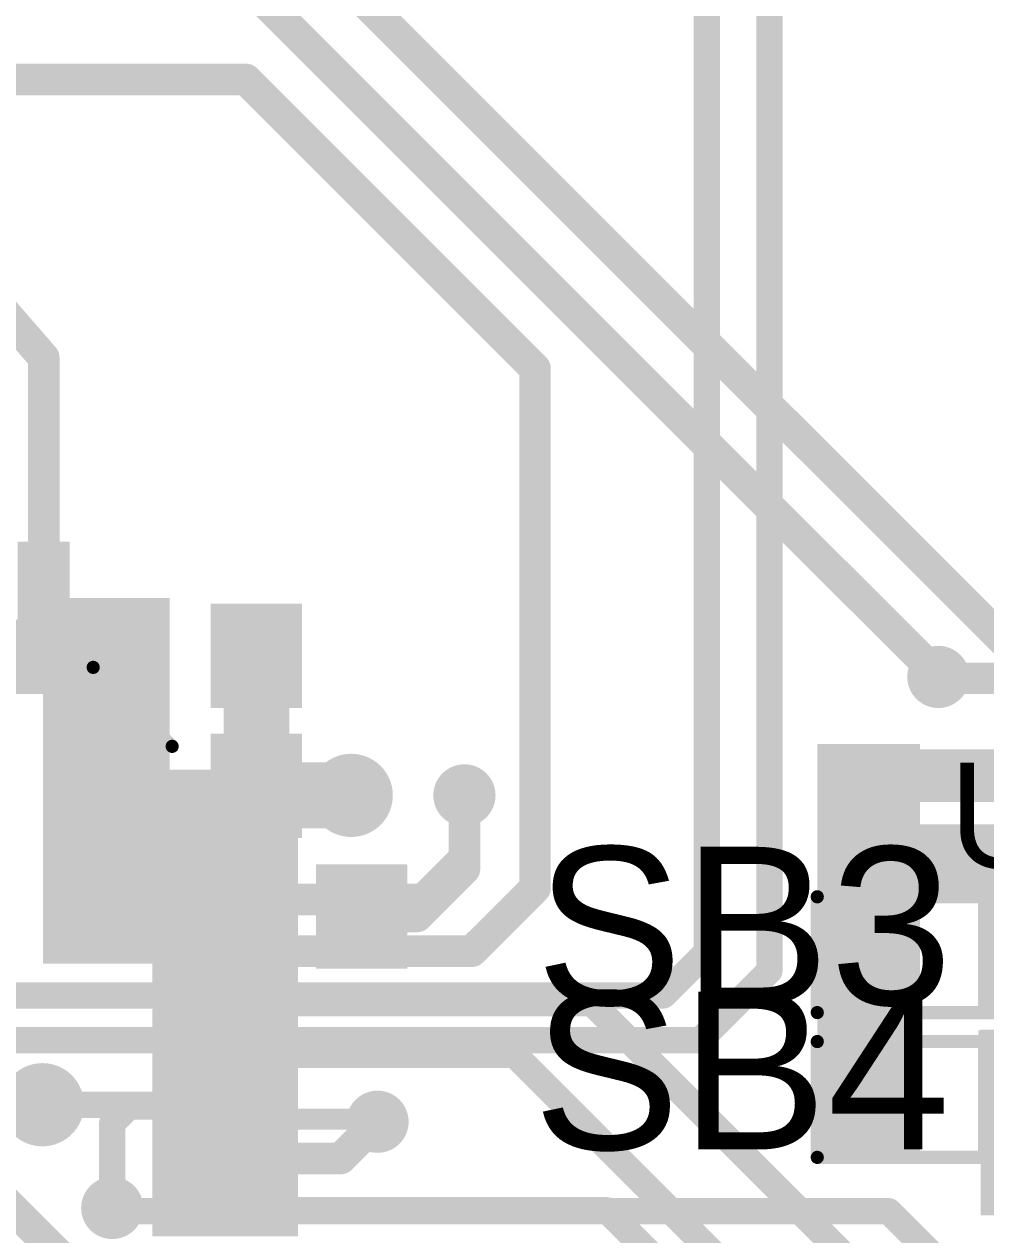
# Model space of a CAD drawing. Header units: millimetres. Extents: x -1.41 to 1.35, y -0.13 to 2.68.
# Drawn here: x 0.2348 to 0.6, y 1.2056 to 1.6655 of the extents above; entities that cross this region are included whole.
import ezdxf

# ---------------------------------------------------------------- set-up
doc = ezdxf.new("R2010")
doc.units = ezdxf.units.MM
doc.header["$MEASUREMENT"] = 0
for name, color, linetype in [('BottomLayer', 5, 'Continuous'), ('BottomPaste', 16, 'Continuous'), ('BottomSolder', 6, 'Continuous'), ('Mechanical2', 216, 'Continuous'), ('TopLayer', 1, 'Continuous'), ('TopOverlay', 2, 'Continuous'), ('TopPaste', 8, 'Continuous'), ('TopSolder', 216, 'Continuous'), ('ViaHoleLayer', 16, 'Continuous')]:
    doc.layers.add(name, color=color, linetype=linetype)
doc.styles.add('Arial', font='', dxfattribs={"height": 0.2})
doc.styles.get('Arial').set_extended_font_data('Arial')

# ---------------------------------------------------------------- blocks, each defined once
blk = doc.blocks.new('LQFP_100_6')
at = {"layer": 'TopLayer'}
for points in [[(0.230315, 0.28149605), (0.230315, 0.32874015), (0.242126, 0.32874015), (0.242126, 0.28149605)], [(0.28149605, 0.242126), (0.32874015, 0.242126), (0.32874015, 0.230315), (0.28149605, 0.230315)], [(0.28149605, 0.2224409), (0.32874015, 0.2224409), (0.32874015, 0.2106299), (0.28149605, 0.2106299)], [(0.28149605, 0.2027558), (0.32874015, 0.2027558), (0.32874015, 0.1909448), (0.28149605, 0.1909448)], [(0.28149605, 0.1830708), (0.32874015, 0.1830708), (0.32874015, 0.1712598), (0.28149605, 0.1712598)], [(0.28149605, 0.1633858), (0.32874015, 0.1633858), (0.32874015, 0.1515748), (0.28149605, 0.1515748)], [(0.28149605, 0.1437008), (0.32874015, 0.1437008), (0.32874015, 0.1318898), (0.28149605, 0.1318898)], [(0.28149605, 0.1240157), (0.32874015, 0.1240157), (0.32874015, 0.1122047), (0.28149605, 0.1122047)], [(0.28149605, 0.1043307), (0.32874015, 0.1043307), (0.32874015, 0.0925197), (0.28149605, 0.0925197)], [(0.28149605, 0.0846456), (0.32874015, 0.0846456), (0.32874015, 0.0728346), (0.28149605, 0.0728346)]]:
    blk.add_hatch(color=1, dxfattribs=at).paths.add_polyline_path(points)
at = {"layer": 'TopPaste'}
for points in [[(0.230315, 0.28149605), (0.230315, 0.32874015), (0.242126, 0.32874015), (0.242126, 0.28149605)], [(0.28149605, 0.242126), (0.32874015, 0.242126), (0.32874015, 0.230315), (0.28149605, 0.230315)], [(0.28149605, 0.2224409), (0.32874015, 0.2224409), (0.32874015, 0.2106299), (0.28149605, 0.2106299)], [(0.28149605, 0.2027558), (0.32874015, 0.2027558), (0.32874015, 0.1909448), (0.28149605, 0.1909448)], [(0.28149605, 0.1830708), (0.32874015, 0.1830708), (0.32874015, 0.1712598), (0.28149605, 0.1712598)], [(0.28149605, 0.1633858), (0.32874015, 0.1633858), (0.32874015, 0.1515748), (0.28149605, 0.1515748)], [(0.28149605, 0.1437008), (0.32874015, 0.1437008), (0.32874015, 0.1318898), (0.28149605, 0.1318898)], [(0.28149605, 0.1240157), (0.32874015, 0.1240157), (0.32874015, 0.1122047), (0.28149605, 0.1122047)], [(0.28149605, 0.1043307), (0.32874015, 0.1043307), (0.32874015, 0.0925197), (0.28149605, 0.0925197)], [(0.28149605, 0.0846456), (0.32874015, 0.0846456), (0.32874015, 0.0728346), (0.28149605, 0.0728346)]]:
    blk.add_hatch(color=8, dxfattribs=at).paths.add_polyline_path(points)
at = {"layer": 'TopSolder'}
for points in [[(0.226315, 0.27749605), (0.226315, 0.33274015), (0.246126, 0.33274015), (0.246126, 0.27749605)], [(0.27749605, 0.246126), (0.33274015, 0.246126), (0.33274015, 0.226315), (0.27749605, 0.226315)], [(0.27749605, 0.2264409), (0.33274015, 0.2264409), (0.33274015, 0.2066299), (0.27749605, 0.2066299)], [(0.27749605, 0.2067558), (0.33274015, 0.2067558), (0.33274015, 0.1869448), (0.27749605, 0.1869448)], [(0.27749605, 0.1870708), (0.33274015, 0.1870708), (0.33274015, 0.1672598), (0.27749605, 0.1672598)], [(0.27749605, 0.1673858), (0.33274015, 0.1673858), (0.33274015, 0.1475748), (0.27749605, 0.1475748)], [(0.27749605, 0.1477008), (0.33274015, 0.1477008), (0.33274015, 0.1278898), (0.27749605, 0.1278898)], [(0.27749605, 0.1280157), (0.33274015, 0.1280157), (0.33274015, 0.1082047), (0.27749605, 0.1082047)], [(0.27749605, 0.1083307), (0.33274015, 0.1083307), (0.33274015, 0.0885197), (0.27749605, 0.0885197)], [(0.27749605, 0.0886456), (0.33274015, 0.0886456), (0.33274015, 0.0688346), (0.27749605, 0.0688346)]]:
    blk.add_hatch(color=216, dxfattribs=at).paths.add_polyline_path(points)
at = {"layer": 'TopOverlay', "const_width": 0.005}
blk.add_lwpolyline([(0.255, 0.285), (0.285, 0.255)], dxfattribs=at)
at = {"layer": 'TopOverlay', "const_width": 0.0025}
for points in [[(0.25375, 0.285, 1), (0.25625, 0.285, 1)], [(0.28375, 0.255, 1), (0.28625, 0.255, 1)]]:
    blk.add_lwpolyline(points, format="xyb", close=True, dxfattribs=at)
blk = doc.blocks.new('S______B______22')
at = {"layer": 'TopLayer'}
for points in [[(-0.045, -0.0175), (-0.045, 0.0175), (-0.015, 0.0175), (-0.015, -0.0175)], [(0.015, -0.0175), (0.015, 0.0175), (0.045, 0.0175), (0.045, -0.0175)]]:
    blk.add_hatch(color=1, dxfattribs=at).paths.add_polyline_path(points)
at = {"layer": 'TopPaste'}
for points in [[(-0.045, -0.0175), (-0.045, 0.0175), (-0.015, 0.0175), (-0.015, -0.0175)], [(0.015, -0.0175), (0.015, 0.0175), (0.045, 0.0175), (0.045, -0.0175)]]:
    blk.add_hatch(color=8, dxfattribs=at).paths.add_polyline_path(points)
at = {"layer": 'TopSolder'}
for points in [[(-0.049, -0.0215), (-0.049, 0.0215), (-0.011, 0.0215), (-0.011, -0.0215)], [(0.011, -0.0215), (0.011, 0.0215), (0.049, 0.0215), (0.049, -0.0215)]]:
    blk.add_hatch(color=216, dxfattribs=at).paths.add_polyline_path(points)
at = {"layer": 'TopOverlay', "const_width": 0.005}
for points in [[(0.05, 0.022), (-0.05, 0.022)], [(-0.05, 0.022), (-0.05, -0.022)], [(0.05, 0.022), (0.05, -0.022)], [(0.05, -0.022), (-0.05, -0.022)]]:
    blk.add_lwpolyline(points, dxfattribs=at)
at = {"layer": 'TopOverlay', "const_width": 0.0025}
for points in [[(-0.05125, 0.022, 1), (-0.04875, 0.022, 1)], [(-0.05125, 0.022, 1), (-0.04875, 0.022, 1)], [(0.04875, 0.022, 1), (0.05125, 0.022, 1)], [(0.04875, 0.022, 1), (0.05125, 0.022, 1)], [(-0.05125, -0.022, 1), (-0.04875, -0.022, 1)], [(-0.05125, -0.022, 1), (-0.04875, -0.022, 1)], [(0.04875, -0.022, 1), (0.05125, -0.022, 1)], [(0.04875, -0.022, 1), (0.05125, -0.022, 1)]]:
    blk.add_lwpolyline(points, format="xyb", close=True, dxfattribs=at)
blk = doc.blocks.new('S______B______23')
at = {"layer": 'TopLayer'}
for points in [[(-0.045, -0.0175), (-0.045, 0.0175), (-0.015, 0.0175), (-0.015, -0.0175)], [(0.015, -0.0175), (0.015, 0.0175), (0.045, 0.0175), (0.045, -0.0175)]]:
    blk.add_hatch(color=1, dxfattribs=at).paths.add_polyline_path(points)
at = {"layer": 'TopPaste'}
for points in [[(-0.045, -0.0175), (-0.045, 0.0175), (-0.015, 0.0175), (-0.015, -0.0175)], [(0.015, -0.0175), (0.015, 0.0175), (0.045, 0.0175), (0.045, -0.0175)]]:
    blk.add_hatch(color=8, dxfattribs=at).paths.add_polyline_path(points)
at = {"layer": 'TopSolder'}
for points in [[(-0.049, -0.0215), (-0.049, 0.0215), (-0.011, 0.0215), (-0.011, -0.0215)], [(0.011, -0.0215), (0.011, 0.0215), (0.049, 0.0215), (0.049, -0.0215)]]:
    blk.add_hatch(color=216, dxfattribs=at).paths.add_polyline_path(points)
at = {"layer": 'TopOverlay', "const_width": 0.005}
for points in [[(0.05, 0.022), (-0.05, 0.022)], [(-0.05, 0.022), (-0.05, -0.022)], [(0.05, 0.022), (0.05, -0.022)], [(0.05, -0.022), (-0.05, -0.022)]]:
    blk.add_lwpolyline(points, dxfattribs=at)
at = {"layer": 'TopOverlay', "const_width": 0.0025}
for points in [[(-0.05125, 0.022, 1), (-0.04875, 0.022, 1)], [(-0.05125, 0.022, 1), (-0.04875, 0.022, 1)], [(0.04875, 0.022, 1), (0.05125, 0.022, 1)], [(0.04875, 0.022, 1), (0.05125, 0.022, 1)], [(-0.05125, -0.022, 1), (-0.04875, -0.022, 1)], [(-0.05125, -0.022, 1), (-0.04875, -0.022, 1)], [(0.04875, -0.022, 1), (0.05125, -0.022, 1)], [(0.04875, -0.022, 1), (0.05125, -0.022, 1)]]:
    blk.add_lwpolyline(points, format="xyb", close=True, dxfattribs=at)
blk = doc.blocks.new('R___0201_B_53')
at = {"layer": 'BottomLayer'}
for points in [[(-0.01614165, 0.00728345), (-0.00551175, 0.00728345), (-0.00551175, -0.00728345), (-0.01614165, -0.00728345)], [(0.00551185, 0.00728345), (0.01614175, 0.00728345), (0.01614175, -0.00728345), (0.00551185, -0.00728345)]]:
    blk.add_hatch(color=5, dxfattribs=at).paths.add_polyline_path(points)
at = {"layer": 'BottomPaste'}
for points in [[(-0.01614165, 0.00728345), (-0.00551175, 0.00728345), (-0.00551175, -0.00728345), (-0.01614165, -0.00728345)], [(0.00551185, 0.00728345), (0.01614175, 0.00728345), (0.01614175, -0.00728345), (0.00551185, -0.00728345)]]:
    blk.add_hatch(color=16, dxfattribs=at).paths.add_polyline_path(points)
at = {"layer": 'BottomSolder'}
for points in [[(-0.02014165, 0.01128345), (-0.00151175, 0.01128345), (-0.00151175, -0.01128345), (-0.02014165, -0.01128345)], [(0.00151185, 0.01128345), (0.02014175, 0.01128345), (0.02014175, -0.01128345), (0.00151185, -0.01128345)]]:
    blk.add_hatch(color=6, dxfattribs=at).paths.add_polyline_path(points)
blk = doc.blocks.new('MPZ1608S121ATDH5_B_62')
at = {"layer": 'BottomLayer'}
for points in [[(-0.03937, 0.01574805), (-0.015748, 0.01574805), (-0.015748, -0.01574805), (-0.03937, -0.01574805)], [(0.0157481, 0.01574805), (0.0393701, 0.01574805), (0.0393701, -0.01574805), (0.0157481, -0.01574805)]]:
    blk.add_hatch(color=5, dxfattribs=at).paths.add_polyline_path(points)
at = {"layer": 'BottomPaste'}
for points in [[(-0.03937, 0.01574805), (-0.015748, 0.01574805), (-0.015748, -0.01574805), (-0.03937, -0.01574805)], [(0.0157481, 0.01574805), (0.0393701, 0.01574805), (0.0393701, -0.01574805), (0.0157481, -0.01574805)]]:
    blk.add_hatch(color=16, dxfattribs=at).paths.add_polyline_path(points)
at = {"layer": 'BottomSolder'}
for points in [[(-0.04337, 0.01974805), (-0.011748, 0.01974805), (-0.011748, -0.01974805), (-0.04337, -0.01974805)], [(0.0117481, 0.01974805), (0.0433701, 0.01974805), (0.0433701, -0.01974805), (0.0117481, -0.01974805)]]:
    blk.add_hatch(color=6, dxfattribs=at).paths.add_polyline_path(points)
blk = doc.blocks.new('C___0603_B_101')
at = {"layer": 'BottomLayer'}
for points in [[(-0.045, -0.0175), (-0.045, 0.0175), (-0.015, 0.0175), (-0.015, -0.0175)], [(0.015, -0.0175), (0.015, 0.0175), (0.045, 0.0175), (0.045, -0.0175)]]:
    blk.add_hatch(color=5, dxfattribs=at).paths.add_polyline_path(points)
at = {"layer": 'BottomPaste'}
for points in [[(-0.045, -0.0175), (-0.045, 0.0175), (-0.015, 0.0175), (-0.015, -0.0175)], [(0.015, -0.0175), (0.015, 0.0175), (0.045, 0.0175), (0.045, -0.0175)]]:
    blk.add_hatch(color=16, dxfattribs=at).paths.add_polyline_path(points)
at = {"layer": 'BottomSolder'}
for points in [[(-0.0473622, -0.0198622), (-0.0473622, 0.0198622), (-0.0126378, 0.0198622), (-0.0126378, -0.0198622)], [(0.0126378, -0.0198622), (0.0126378, 0.0198622), (0.0473622, 0.0198622), (0.0473622, -0.0198622)]]:
    blk.add_hatch(color=6, dxfattribs=at).paths.add_polyline_path(points)
blk = doc.blocks.new('C__0603_B_105')
at = {"layer": 'BottomLayer'}
for points in [[(-0.045, -0.0175), (-0.045, 0.0175), (-0.015, 0.0175), (-0.015, -0.0175)], [(0.015, -0.0175), (0.015, 0.0175), (0.045, 0.0175), (0.045, -0.0175)]]:
    blk.add_hatch(color=5, dxfattribs=at).paths.add_polyline_path(points)
at = {"layer": 'BottomPaste'}
for points in [[(-0.045, -0.0175), (-0.045, 0.0175), (-0.015, 0.0175), (-0.015, -0.0175)], [(0.015, -0.0175), (0.015, 0.0175), (0.045, 0.0175), (0.045, -0.0175)]]:
    blk.add_hatch(color=16, dxfattribs=at).paths.add_polyline_path(points)
at = {"layer": 'BottomSolder'}
for points in [[(-0.0473622, -0.0198622), (-0.0473622, 0.0198622), (-0.0126378, 0.0198622), (-0.0126378, -0.0198622)], [(0.0126378, -0.0198622), (0.0126378, 0.0198622), (0.0473622, 0.0198622), (0.0473622, -0.0198622)]]:
    blk.add_hatch(color=6, dxfattribs=at).paths.add_polyline_path(points)
blk = doc.blocks.new('C__0603_B_111')
at = {"layer": 'BottomLayer'}
for points in [[(-0.045, -0.0175), (-0.045, 0.0175), (-0.015, 0.0175), (-0.015, -0.0175)], [(0.015, -0.0175), (0.015, 0.0175), (0.045, 0.0175), (0.045, -0.0175)]]:
    blk.add_hatch(color=5, dxfattribs=at).paths.add_polyline_path(points)
at = {"layer": 'BottomPaste'}
for points in [[(-0.045, -0.0175), (-0.045, 0.0175), (-0.015, 0.0175), (-0.015, -0.0175)], [(0.015, -0.0175), (0.015, 0.0175), (0.045, 0.0175), (0.045, -0.0175)]]:
    blk.add_hatch(color=16, dxfattribs=at).paths.add_polyline_path(points)
at = {"layer": 'BottomSolder'}
for points in [[(-0.0473622, -0.0198622), (-0.0473622, 0.0198622), (-0.0126378, 0.0198622), (-0.0126378, -0.0198622)], [(0.0126378, -0.0198622), (0.0126378, 0.0198622), (0.0473622, 0.0198622), (0.0473622, -0.0198622)]]:
    blk.add_hatch(color=6, dxfattribs=at).paths.add_polyline_path(points)

msp = doc.modelspace()

# ---------------------------------------------------------------- hatches: boundary and pattern name
at = {"layer": 'BottomLayer'}
for points in [[(0.242, 1.308528), (0.29, 1.308528), (0.29, 1.447528), (0.242, 1.447528)], [(0.2125355, 1.411), (0.2469999, 1.411), (0.2469999, 1.439276), (0.2125355, 1.439276)], [(0.598, 1.213), (0.687, 1.213), (0.687, 1.283528), (0.598, 1.283528)]]:
    msp.add_hatch(color=5, dxfattribs=at).paths.add_polyline_path(points)
h = msp.add_hatch(color=5, dxfattribs=at)
edge = h.paths.add_edge_path()
edge.add_arc((0.581989, 1.417528), 0.011811, 0, 360)
h = msp.add_hatch(color=5, dxfattribs=at)
edge = h.paths.add_edge_path()
edge.add_arc((0.555, 1.38), 0.011811, 0, 360)
h = msp.add_hatch(color=5, dxfattribs=at)
edge = h.paths.add_edge_path()
edge.add_arc((0.359, 1.372528), 0.011811, 0, 360)
h = msp.add_hatch(color=5, dxfattribs=at)
edge = h.paths.add_edge_path()
edge.add_arc((0.402, 1.372528), 0.011811, 0, 360)
h = msp.add_hatch(color=5, dxfattribs=at)
edge = h.paths.add_edge_path()
edge.add_arc((0.262, 1.338528), 0.011811, 0, 360)
h = msp.add_hatch(color=5, dxfattribs=at)
edge = h.paths.add_edge_path()
edge.add_arc((0.241717, 1.255), 0.011811, 0, 360)
h = msp.add_hatch(color=5, dxfattribs=at)
edge = h.paths.add_edge_path()
edge.add_arc((0.369, 1.248528), 0.011811, 0, 360)
h = msp.add_hatch(color=5, dxfattribs=at)
edge = h.paths.add_edge_path()
edge.add_arc((0.268236, 1.215764), 0.011811, 0, 360)
at = {"layer": 'BottomSolder'}
h = msp.add_hatch(color=6, dxfattribs=at)
edge = h.paths.add_edge_path()
edge.add_arc((0.555, 1.38), 0.0099055, 0, 360)
h = msp.add_hatch(color=6, dxfattribs=at)
edge = h.paths.add_edge_path()
edge.add_arc((0.359, 1.372528), 0.015811, 0, 360)
h = msp.add_hatch(color=6, dxfattribs=at)
edge = h.paths.add_edge_path()
edge.add_arc((0.262, 1.338528), 0.015811, 0, 360)
h = msp.add_hatch(color=6, dxfattribs=at)
edge = h.paths.add_edge_path()
edge.add_arc((0.241717, 1.255), 0.015811, 0, 360)
at = {"layer": 'TopLayer'}
h = msp.add_hatch(color=1, dxfattribs=at)
edge = h.paths.add_edge_path()
edge.add_arc((0.581989, 1.417528), 0.011811, 0, 360)
msp.add_hatch(color=1, dxfattribs=at).paths.add_polyline_path([(0.536, 1.235), (0.575, 1.235), (0.575, 1.392), (0.536, 1.392)])
h = msp.add_hatch(color=1, dxfattribs=at)
edge = h.paths.add_edge_path()
edge.add_arc((0.555, 1.38), 0.011811, 0, 360)
h = msp.add_hatch(color=1, dxfattribs=at)
edge = h.paths.add_edge_path()
edge.add_arc((0.359, 1.372528), 0.011811, 0, 360)
h = msp.add_hatch(color=1, dxfattribs=at)
edge = h.paths.add_edge_path()
edge.add_arc((0.402, 1.372528), 0.011811, 0, 360)
h = msp.add_hatch(color=1, dxfattribs=at)
edge = h.paths.add_edge_path()
edge.add_arc((0.262, 1.338528), 0.011811, 0, 360)
h = msp.add_hatch(color=1, dxfattribs=at)
edge = h.paths.add_edge_path()
edge.add_arc((0.241717, 1.255), 0.011811, 0, 360)
h = msp.add_hatch(color=1, dxfattribs=at)
edge = h.paths.add_edge_path()
edge.add_arc((0.369, 1.248528), 0.011811, 0, 360)
h = msp.add_hatch(color=1, dxfattribs=at)
edge = h.paths.add_edge_path()
edge.add_arc((0.268236, 1.215764), 0.011811, 0, 360)
at = {"layer": 'TopSolder'}
h = msp.add_hatch(color=216, dxfattribs=at)
edge = h.paths.add_edge_path()
edge.add_arc((0.555, 1.38), 0.0099055, 0, 360)
h = msp.add_hatch(color=216, dxfattribs=at)
edge = h.paths.add_edge_path()
edge.add_arc((0.359, 1.372528), 0.015811, 0, 360)
h = msp.add_hatch(color=216, dxfattribs=at)
edge = h.paths.add_edge_path()
edge.add_arc((0.262, 1.338528), 0.015811, 0, 360)
h = msp.add_hatch(color=216, dxfattribs=at)
edge = h.paths.add_edge_path()
edge.add_arc((0.241717, 1.255), 0.015811, 0, 360)
at = {"layer": 'ViaHoleLayer'}
h = msp.add_hatch(color=16, dxfattribs=at)
edge = h.paths.add_edge_path()
edge.add_arc((0.581989, 1.417528), 0.0059055, 0, 360)
h = msp.add_hatch(color=16, dxfattribs=at)
edge = h.paths.add_edge_path()
edge.add_arc((0.555, 1.38), 0.0059055, 0, 360)
h = msp.add_hatch(color=16, dxfattribs=at)
edge = h.paths.add_edge_path()
edge.add_arc((0.359, 1.372528), 0.0059055, 0, 360)
h = msp.add_hatch(color=16, dxfattribs=at)
edge = h.paths.add_edge_path()
edge.add_arc((0.402, 1.372528), 0.0059055, 0, 360)
h = msp.add_hatch(color=16, dxfattribs=at)
edge = h.paths.add_edge_path()
edge.add_arc((0.262, 1.338528), 0.0059055, 0, 360)
h = msp.add_hatch(color=16, dxfattribs=at)
edge = h.paths.add_edge_path()
edge.add_arc((0.241717, 1.255), 0.0059055, 0, 360)
h = msp.add_hatch(color=16, dxfattribs=at)
edge = h.paths.add_edge_path()
edge.add_arc((0.369, 1.248528), 0.0059055, 0, 360)
h = msp.add_hatch(color=16, dxfattribs=at)
edge = h.paths.add_edge_path()
edge.add_arc((0.268236, 1.215764), 0.0059055, 0, 360)

# ---------------------------------------------------------------- linework, layer by layer
at = {"layer": 'BottomLayer'}
for points, const_width in [([(0.5178268, 1.3058268), (0.5178268, 2.1467012)], 0.01), ([(0.494, 1.313), (0.494, 2.0016854)], 0.01), ([(0.263, 1.3811579), (0.263, 1.425528)], 0.025), ([(0.323, 1.425528), (0.325, 1.423528)], 0.025), ([(0.323, 1.3761579), (0.323, 1.425528)], 0.025), ([(0.581989, 1.416517), (0.582472, 1.417)], 0.012), ([(0.582472, 1.417), (0.768, 1.417)], 0.012), ([(0.263, 1.3811579), (0.264, 1.3801579)], 0.025), ([(0.263, 1.3761579), (0.267, 1.3801579)], 0.025), ([(0.264, 1.3801579), (0.2655, 1.3801579)], 0.025), ([(0.555, 1.38), (0.661, 1.38)], 0.02), ([(0.323, 1.3761579), (0.3266299, 1.372528)], 0.025), ([(0.3266299, 1.372528), (0.359, 1.372528)], 0.025), ([(0.402, 1.344528), (0.402, 1.372528)], 0.012), ([(0.5578819, 1.3343553), (0.5725266, 1.349)], 0.025), ([(0.5725266, 1.349), (0.616, 1.349)], 0.025), ([(0.262, 1.338528), (0.274, 1.326528)], 0.025), ([(0.384, 1.326528), (0.402, 1.344528)], 0.012), ([(0.5578819, 1.263528), (0.5578819, 1.3343553)], 0.025), ([(0.274, 1.326528), (0.303, 1.326528)], 0.025), ([(0.363, 1.326528), (0.384, 1.326528)], 0.012), ([(0.477528, 1.296528), (0.494, 1.313)], 0.01), ([(0.491528, 1.279528), (0.5178268, 1.3058268)], 0.01), ([(0.214528, 1.296528), (0.477528, 1.296528)], 0.01), ([(0.225528, 1.279528), (0.491528, 1.279528)], 0.01), ([(0.241717, 1.255), (0.292317, 1.255)], 0.01), ([(0.292317, 1.255), (0.2993465, 1.2479705)], 0.01), ([(0.2993465, 1.232528), (0.2993465, 1.2479705)], 0.01), ([(0.3206277, 1.2454694), (0.3246863, 1.249528)], 0.008), ([(0.3256863, 1.249528), (0.368, 1.249528)], 0.008), ([(0.368, 1.249528), (0.369, 1.248528)], 0.008), ([(0.3206277, 1.2331557), (0.3206277, 1.2454694)], 0.008), ([(0.321, 1.232528), (0.3216277, 1.2331557)], 0.008), ([(0.268236, 1.215764), (0.269472, 1.214528)], 0.01), ([(0.269472, 1.214528), (0.5631458, 1.214528)], 0.01), ([(0.5631458, 1.214528), (0.751875, 1.0257988)], 0.01)]:
    msp.add_lwpolyline(points, dxfattribs=dict(at, const_width=const_width))
for points, const_width in [([(0.25675, 1.425528, 1), (0.26925, 1.425528, 1)], 0.0125), ([(0.31675, 1.425528, 1), (0.32925, 1.425528, 1)], 0.0125), ([(0.31675, 1.425528, 1), (0.32925, 1.425528, 1)], 0.0125), ([(0.31875, 1.423528, 1), (0.33125, 1.423528, 1)], 0.0125), ([(0.578989, 1.416517, 1), (0.584989, 1.416517, 1)], 0.006), ([(0.579472, 1.417, 1), (0.585472, 1.417, 1)], 0.006), ([(0.579472, 1.417, 1), (0.585472, 1.417, 1)], 0.006), ([(0.25675, 1.3811579, 1), (0.26925, 1.3811579, 1)], 0.0125), ([(0.25675, 1.3811579, 1), (0.26925, 1.3811579, 1)], 0.0125), ([(0.25775, 1.3801579, 1), (0.27025, 1.3801579, 1)], 0.0125), ([(0.25775, 1.3801579, 1), (0.27025, 1.3801579, 1)], 0.0125), ([(0.25925, 1.3801579, 1), (0.27175, 1.3801579, 1)], 0.0125), ([(0.26075, 1.3801579, 1), (0.27325, 1.3801579, 1)], 0.0125), ([(0.55, 1.38, 1), (0.56, 1.38, 1)], 0.01), ([(0.25675, 1.3761579, 1), (0.26925, 1.3761579, 1)], 0.0125), ([(0.31675, 1.3761579, 1), (0.32925, 1.3761579, 1)], 0.0125), ([(0.31675, 1.3761579, 1), (0.32925, 1.3761579, 1)], 0.0125), ([(0.3203799, 1.372528, 1), (0.3328799, 1.372528, 1)], 0.0125), ([(0.3203799, 1.372528, 1), (0.3328799, 1.372528, 1)], 0.0125), ([(0.35275, 1.372528, 1), (0.36525, 1.372528, 1)], 0.0125), ([(0.399, 1.372528, 1), (0.405, 1.372528, 1)], 0.006), ([(0.5662766, 1.349, 1), (0.5787766, 1.349, 1)], 0.0125), ([(0.5662766, 1.349, 1), (0.5787766, 1.349, 1)], 0.0125), ([(0.25575, 1.338528, 1), (0.26825, 1.338528, 1)], 0.0125), ([(0.399, 1.344528, 1), (0.405, 1.344528, 1)], 0.006), ([(0.399, 1.344528, 1), (0.405, 1.344528, 1)], 0.006), ([(0.5516319, 1.3343553, 1), (0.5641319, 1.3343553, 1)], 0.0125), ([(0.5516319, 1.3343553, 1), (0.5641319, 1.3343553, 1)], 0.0125), ([(0.26775, 1.326528, 1), (0.28025, 1.326528, 1)], 0.0125), ([(0.26775, 1.326528, 1), (0.28025, 1.326528, 1)], 0.0125), ([(0.29675, 1.326528, 1), (0.30925, 1.326528, 1)], 0.0125), ([(0.36, 1.326528, 1), (0.366, 1.326528, 1)], 0.006), ([(0.381, 1.326528, 1), (0.387, 1.326528, 1)], 0.006), ([(0.381, 1.326528, 1), (0.387, 1.326528, 1)], 0.006), ([(0.4915, 1.313, 1), (0.4965, 1.313, 1)], 0.005), ([(0.4915, 1.313, 1), (0.4965, 1.313, 1)], 0.005), ([(0.5153268, 1.3058268, 1), (0.5203268, 1.3058268, 1)], 0.005), ([(0.5153268, 1.3058268, 1), (0.5203268, 1.3058268, 1)], 0.005), ([(0.475028, 1.296528, 1), (0.480028, 1.296528, 1)], 0.005), ([(0.475028, 1.296528, 1), (0.480028, 1.296528, 1)], 0.005), ([(0.489028, 1.279528, 1), (0.494028, 1.279528, 1)], 0.005), ([(0.489028, 1.279528, 1), (0.494028, 1.279528, 1)], 0.005), ([(0.5516319, 1.263528, 1), (0.5641319, 1.263528, 1)], 0.0125), ([(0.239217, 1.255, 1), (0.244217, 1.255, 1)], 0.005), ([(0.289817, 1.255, 1), (0.294817, 1.255, 1)], 0.005), ([(0.289817, 1.255, 1), (0.294817, 1.255, 1)], 0.005), ([(0.2968465, 1.2479705, 1), (0.3018465, 1.2479705, 1)], 0.005), ([(0.2968465, 1.2479705, 1), (0.3018465, 1.2479705, 1)], 0.005), ([(0.3226863, 1.249528, 1), (0.3266863, 1.249528, 1)], 0.004), ([(0.3236863, 1.249528, 1), (0.3276863, 1.249528, 1)], 0.004), ([(0.366, 1.249528, 1), (0.37, 1.249528, 1)], 0.004), ([(0.366, 1.249528, 1), (0.37, 1.249528, 1)], 0.004), ([(0.367, 1.248528, 1), (0.371, 1.248528, 1)], 0.004), ([(0.3186277, 1.2454694, 1), (0.3226277, 1.2454694, 1)], 0.004), ([(0.3186277, 1.2454694, 1), (0.3226277, 1.2454694, 1)], 0.004), ([(0.2968465, 1.232528, 1), (0.3018465, 1.232528, 1)], 0.005), ([(0.3186277, 1.2331557, 1), (0.3226277, 1.2331557, 1)], 0.004), ([(0.319, 1.232528, 1), (0.323, 1.232528, 1)], 0.004), ([(0.3196277, 1.2331557, 1), (0.3236277, 1.2331557, 1)], 0.004), ([(0.265736, 1.215764, 1), (0.270736, 1.215764, 1)], 0.005), ([(0.266972, 1.214528, 1), (0.271972, 1.214528, 1)], 0.005), ([(0.266972, 1.214528, 1), (0.271972, 1.214528, 1)], 0.005), ([(0.5606458, 1.214528, 1), (0.5656458, 1.214528, 1)], 0.005), ([(0.5606458, 1.214528, 1), (0.5656458, 1.214528, 1)], 0.005)]:
    msp.add_lwpolyline(points, format="xyb", close=True, dxfattribs=dict(at, const_width=const_width))
at = {"layer": 'Mechanical2', "const_width": 0.015}
msp.add_lwpolyline([(1.3405997, 0.884327, -6.818912620243704), (1.3369463, 1.6869172)], format="xyb", dxfattribs=at)
at = {"layer": 'TopLayer'}
for points, const_width in [([(0.340472, 1.697528), (0.630472, 1.407528)], 0.012), ([(0.326472, 1.673528), (0.581989, 1.418011)], 0.012), ([(0.046, 1.644528), (0.319, 1.644528)], 0.012), ([(0.319, 1.644528), (0.428811, 1.534717)], 0.012), ([(0.2218512, 1.5623307), (0.2422204, 1.5388161)], 0.012), ([(0.2422204, 1.4412761), (0.2422204, 1.5388161)], 0.012), ([(0.428811, 1.337339), (0.428811, 1.534717)], 0.012), ([(0.2422204, 1.4412761), (0.2422205, 1.441276)], 0.012), ([(0.581989, 1.417528), (0.581989, 1.418011)], 0.012), ([(0.3111181, 1.3723784), (0.3588504, 1.3723784)], 0.01), ([(0.3588504, 1.3723784), (0.359, 1.372528)], 0.01), ([(0.402, 1.348528), (0.402, 1.372528)], 0.012), ([(0.262, 1.338528), (0.2761653, 1.3526933)], 0.012), ([(0.2761653, 1.3526933), (0.3111181, 1.3526933)], 0.012), ([(0.3864802, 1.3330082), (0.402, 1.348528)], 0.012), ([(0.4047952, 1.3133232), (0.428811, 1.337339)], 0.012), ([(0.3111181, 1.3330082), (0.3864802, 1.3330082)], 0.012), ([(0.3111181, 1.3133232), (0.4047952, 1.3133232)], 0.012), ([(0.3111181, 1.2936382), (0.4503618, 1.2936382)], 0.01), ([(0.4503618, 1.2936382), (0.561, 1.183)], 0.01), ([(0.3111181, 1.2739532), (0.4210468, 1.2739532)], 0.01), ([(0.4210468, 1.2739532), (0.643, 1.052)], 0.01), ([(0.268236, 1.2479845), (0.2745196, 1.2542681)], 0.01), ([(0.2745196, 1.2542681), (0.3111181, 1.2542681)], 0.01), ([(0.268236, 1.215764), (0.268236, 1.2479845)], 0.01), ([(0.3550551, 1.2345831), (0.369, 1.248528)], 0.012), ([(0.2028504, 1.2431496), (0.267472, 1.178528)], 0.012), ([(0.3111181, 1.2345831), (0.3550551, 1.2345831)], 0.012), ([(0.3111181, 1.214898), (0.4560604, 1.214898)], 0.01), ([(0.4560604, 1.214898), (0.6447694, 1.026189)], 0.01)]:
    msp.add_lwpolyline(points, dxfattribs=dict(at, const_width=const_width))
for points, const_width in [([(0.316, 1.644528, 1), (0.322, 1.644528, 1)], 0.006), ([(0.316, 1.644528, 1), (0.322, 1.644528, 1)], 0.006), ([(0.2392204, 1.5388161, 1), (0.2452204, 1.5388161, 1)], 0.006), ([(0.2392204, 1.5388161, 1), (0.2452204, 1.5388161, 1)], 0.006), ([(0.425811, 1.534717, 1), (0.431811, 1.534717, 1)], 0.006), ([(0.425811, 1.534717, 1), (0.431811, 1.534717, 1)], 0.006), ([(0.2392204, 1.4412761, 1), (0.2452204, 1.4412761, 1)], 0.006), ([(0.2392204, 1.4412761, 1), (0.2452204, 1.4412761, 1)], 0.006), ([(0.2392205, 1.441276, 1), (0.2452205, 1.441276, 1)], 0.006), ([(0.578989, 1.418011, 1), (0.584989, 1.418011, 1)], 0.006), ([(0.578989, 1.418011, 1), (0.584989, 1.418011, 1)], 0.006), ([(0.578989, 1.417528, 1), (0.584989, 1.417528, 1)], 0.006), ([(0.3086181, 1.3723784, 1), (0.3136181, 1.3723784, 1)], 0.005), ([(0.3563504, 1.3723784, 1), (0.3613504, 1.3723784, 1)], 0.005), ([(0.3563504, 1.3723784, 1), (0.3613504, 1.3723784, 1)], 0.005), ([(0.3565, 1.372528, 1), (0.3615, 1.372528, 1)], 0.005), ([(0.399, 1.372528, 1), (0.405, 1.372528, 1)], 0.006), ([(0.2731653, 1.3526933, 1), (0.2791653, 1.3526933, 1)], 0.006), ([(0.2731653, 1.3526933, 1), (0.2791653, 1.3526933, 1)], 0.006), ([(0.3081181, 1.3526933, 1), (0.3141181, 1.3526933, 1)], 0.006), ([(0.399, 1.348528, 1), (0.405, 1.348528, 1)], 0.006), ([(0.399, 1.348528, 1), (0.405, 1.348528, 1)], 0.006), ([(0.259, 1.338528, 1), (0.265, 1.338528, 1)], 0.006), ([(0.425811, 1.337339, 1), (0.431811, 1.337339, 1)], 0.006), ([(0.425811, 1.337339, 1), (0.431811, 1.337339, 1)], 0.006), ([(0.3081181, 1.3330082, 1), (0.3141181, 1.3330082, 1)], 0.006), ([(0.3834802, 1.3330082, 1), (0.3894802, 1.3330082, 1)], 0.006), ([(0.3834802, 1.3330082, 1), (0.3894802, 1.3330082, 1)], 0.006), ([(0.3081181, 1.3133232, 1), (0.3141181, 1.3133232, 1)], 0.006), ([(0.4017952, 1.3133232, 1), (0.4077952, 1.3133232, 1)], 0.006), ([(0.4017952, 1.3133232, 1), (0.4077952, 1.3133232, 1)], 0.006), ([(0.3086181, 1.2936382, 1), (0.3136181, 1.2936382, 1)], 0.005), ([(0.4478618, 1.2936382, 1), (0.4528618, 1.2936382, 1)], 0.005), ([(0.4478618, 1.2936382, 1), (0.4528618, 1.2936382, 1)], 0.005), ([(0.3086181, 1.2739532, 1), (0.3136181, 1.2739532, 1)], 0.005), ([(0.4185468, 1.2739532, 1), (0.4235468, 1.2739532, 1)], 0.005), ([(0.4185468, 1.2739532, 1), (0.4235468, 1.2739532, 1)], 0.005), ([(0.2720196, 1.2542681, 1), (0.2770196, 1.2542681, 1)], 0.005), ([(0.2720196, 1.2542681, 1), (0.2770196, 1.2542681, 1)], 0.005), ([(0.3086181, 1.2542681, 1), (0.3136181, 1.2542681, 1)], 0.005), ([(0.265736, 1.2479845, 1), (0.270736, 1.2479845, 1)], 0.005), ([(0.265736, 1.2479845, 1), (0.270736, 1.2479845, 1)], 0.005), ([(0.366, 1.248528, 1), (0.372, 1.248528, 1)], 0.006), ([(0.3081181, 1.2345831, 1), (0.3141181, 1.2345831, 1)], 0.006), ([(0.3520551, 1.2345831, 1), (0.3580551, 1.2345831, 1)], 0.006), ([(0.3520551, 1.2345831, 1), (0.3580551, 1.2345831, 1)], 0.006), ([(0.265736, 1.215764, 1), (0.270736, 1.215764, 1)], 0.005), ([(0.3086181, 1.214898, 1), (0.3136181, 1.214898, 1)], 0.005), ([(0.4535604, 1.214898, 1), (0.4585604, 1.214898, 1)], 0.005), ([(0.4535604, 1.214898, 1), (0.4585604, 1.214898, 1)], 0.005)]:
    msp.add_lwpolyline(points, format="xyb", close=True, dxfattribs=dict(at, const_width=const_width))

# ---------------------------------------------------------------- block references
for name, p in [('LQFP_100_6', (0.006, 1.1361579)), ('C___0603_B_101', (0.333, 1.326528)), ('MPZ1608S121ATDH5_B_62', (0.5854409, 1.263528)), ('R___0201_B_53', (0.3101732, 1.232528))]:
    msp.add_blockref(name, p)
at = {"rotation": 180}
for name, p in [('C__0603_B_111', (0.293, 1.425528)), ('C__0603_B_105', (0.293, 1.3761579)), ('S______B______23', (0.586, 1.312)), ('S______B______22', (0.586, 1.257))]:
    msp.add_blockref(name, p, dxfattribs=at)

# ---------------------------------------------------------------- texts
at = {"layer": 'TopOverlay', "style": 'Arial'}
for s, height, p in [('U4', 0.04, (0.586, 1.345)), ('SB3', 0.06, (0.429, 1.293)), ('SB4', 0.06, (0.428, 1.238))]:
    msp.add_text(s, height=height, dxfattribs=at).set_placement(p)

doc.saveas('drawing.dxf')
